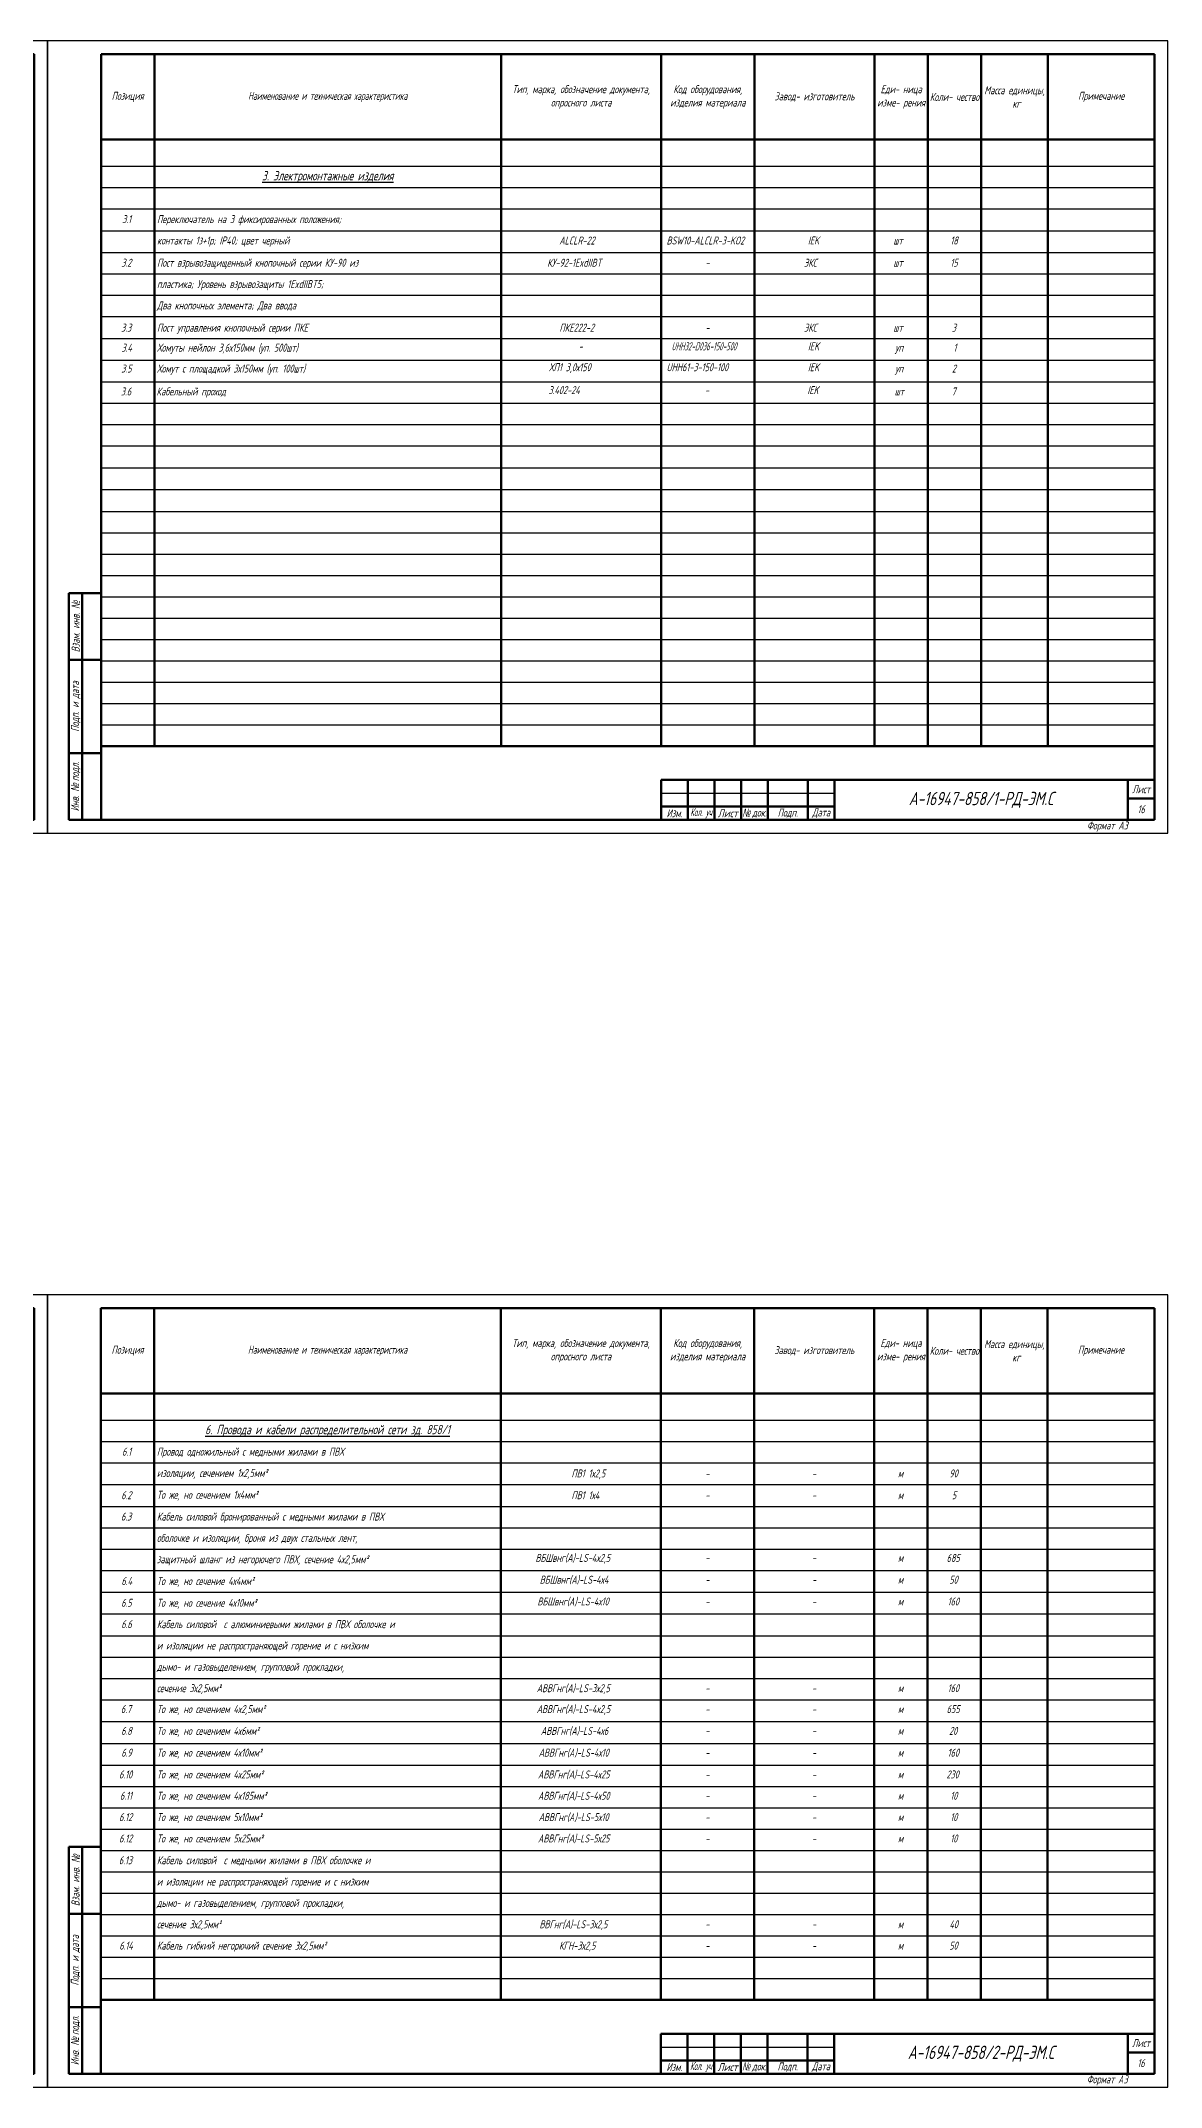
# Model space of a CAD drawing. Header units: millimetres. Extents: x -10490 to 5162, y -5053 to 76.
# Drawn here: x 3479 to 3899, y -814 to -47 of the extents above; entities that cross this region are included whole.
import ezdxf

# ---------------------------------------------------------------- set-up
doc = ezdxf.new("R2010")
doc.units = ezdxf.units.MM
for name, color, linetype, lineweight in [('Рамка толстая', 7, 'Continuous', 60), ('Рамка тонкая', 5, 'Continuous', 25), ('Спецификация', 9, 'Continuous', 25), ('Текст', 2, 'Continuous', 25), ('Штампы', 252, 'Continuous', 25)]:
    doc.layers.add(name, color=color, linetype=linetype, lineweight=lineweight)
doc.styles.add('SIMPLEX', font='simplex.shx', dxfattribs={"width": 0.7, "oblique": 15})

# ---------------------------------------------------------------- blocks, each defined once
blk = doc.blocks.new('A$C64336E77')
at = {"layer": 'Рамка толстая'}
for p, q in [((20, 5), (20, 292)), ((20, 292), (415, 292)), ((415, 292), (415, 5)), ((20, 5), (415, 5))]:
    blk.add_line(p, q, dxfattribs=at)
at = {"layer": 'Рамка тонкая'}
for p, q in [((0, 297), (0, 0)), ((420, 297), (0, 297)), ((420, 0), (420, 297)), ((0, 0), (420, 0))]:
    blk.add_line(p, q, dxfattribs=at)

msp = doc.modelspace()

# ---------------------------------------------------------------- linework, layer by layer
at = {"layer": 'Спецификация', "lineweight": 60}
for p, q in [((3501.95639, -52.14683), (3896.95639, -52.14683)), ((3521.95639, -52.14683), (3521.95639, -311.48017)), ((3651.95639, -52.14683), (3651.95639, -311.48017)), ((3711.95639, -52.14683), (3711.95639, -311.48017)), ((3746.95639, -52.14683), (3746.95639, -311.48017)), ((3791.95639, -52.14683), (3791.95639, -311.48017)), ((3811.95639, -52.14683), (3811.95639, -311.48017)), ((3831.95639, -52.14683), (3831.95639, -311.48017)), ((3856.95639, -52.14683), (3856.95639, -311.48017)), ((3896.95639, -52.14683), (3896.95639, -311.48017)), ((3501.95639, -84.14683), (3896.95639, -84.14683)), ((3501.95639, -311.48017), (3896.95639, -311.48017)), ((3501.89606, -522.14684), (3896.89606, -522.14684)), ((3501.89606, -522.14684), (3501.89606, -781.48017)), ((3521.89606, -522.14684), (3521.89606, -781.48017)), ((3651.89606, -522.14684), (3651.89606, -781.48017)), ((3711.89606, -522.14684), (3711.89606, -781.48017)), ((3746.89606, -522.14684), (3746.89606, -781.48017)), ((3791.89606, -522.14684), (3791.89606, -781.48017)), ((3811.89606, -522.14684), (3811.89606, -781.48017)), ((3831.89606, -522.14684), (3831.89606, -781.48017)), ((3856.89606, -522.14684), (3856.89606, -781.48017)), ((3896.89606, -522.14684), (3896.89606, -781.48017)), ((3501.89606, -554.14684), (3896.89606, -554.14684)), ((3501.89606, -781.48017), (3896.89606, -781.48017))]:
    msp.add_line(p, q, dxfattribs=at)
at = {"layer": 'Спецификация', "color": 5}
for p, q in [((3501.95639, -94.14683), (3896.95639, -94.14683)), ((3501.95639, -102.14683), (3896.95639, -102.14683)), ((3501.95639, -110.14683), (3896.95639, -110.14683)), ((3501.95639, -118.3135), (3896.95639, -118.3135)), ((3501.95639, -126.48017), (3896.95639, -126.48017)), ((3501.95639, -134.48017), (3896.95639, -134.48017)), ((3501.95639, -142.48017), (3896.95639, -142.48017)), ((3501.95639, -150.48017), (3896.95639, -150.48017)), ((3501.95639, -158.64683), (3896.95639, -158.64683)), ((3501.95639, -166.8135), (3896.95639, -166.8135)), ((3501.95639, -174.98017), (3896.95639, -174.98017)), ((3501.95639, -182.98017), (3896.95639, -182.98017)), ((3501.95639, -190.98017), (3896.95639, -190.98017)), ((3501.95639, -198.98017), (3896.95639, -198.98017)), ((3501.95639, -207.14683), (3896.95639, -207.14683)), ((3501.95639, -215.3135), (3896.95639, -215.3135)), ((3501.95639, -223.48017), (3896.95639, -223.48017)), ((3501.95639, -231.48017), (3896.95639, -231.48017)), ((3501.95639, -239.48017), (3896.95639, -239.48017)), ((3501.95639, -247.48017), (3896.95639, -247.48017)), ((3501.95639, -255.48017), (3896.95639, -255.48017)), ((3501.95639, -263.48017), (3896.95639, -263.48017)), ((3501.95639, -271.48017), (3896.95639, -271.48017)), ((3501.95639, -279.48017), (3896.95639, -279.48017)), ((3501.95639, -287.48017), (3896.95639, -287.48017)), ((3501.95639, -295.48017), (3896.95639, -295.48017)), ((3501.95639, -303.48017), (3896.95639, -303.48017)), ((3501.89606, -564.14684), (3896.89606, -564.14684)), ((3501.89606, -572.14684), (3896.89606, -572.14684)), ((3501.89606, -580.14684), (3896.89606, -580.14684)), ((3501.89606, -588.31351), (3896.89606, -588.31351)), ((3501.89606, -596.48017), (3896.89606, -596.48017)), ((3501.89606, -604.48017), (3896.89606, -604.48017)), ((3501.89606, -612.48017), (3896.89606, -612.48017)), ((3501.89606, -620.48017), (3896.89606, -620.48017)), ((3501.89606, -628.64684), (3896.89606, -628.64684)), ((3501.89606, -636.81351), (3896.89606, -636.81351)), ((3501.89606, -644.98017), (3896.89606, -644.98017)), ((3501.89606, -652.98017), (3896.89606, -652.98017)), ((3501.89606, -660.98017), (3896.89606, -660.98017)), ((3501.89606, -668.98017), (3896.89606, -668.98017)), ((3501.89606, -677.14684), (3896.89606, -677.14684)), ((3501.89606, -685.31351), (3896.89606, -685.31351)), ((3501.89606, -693.48017), (3896.89606, -693.48017)), ((3501.89606, -701.48017), (3896.89606, -701.48017)), ((3501.89606, -709.48017), (3896.89606, -709.48017)), ((3501.89606, -717.48017), (3896.89606, -717.48017)), ((3501.89606, -725.48017), (3896.89606, -725.48017)), ((3501.89606, -733.48017), (3896.89606, -733.48017)), ((3501.89606, -741.48017), (3896.89606, -741.48017)), ((3501.89606, -749.48017), (3896.89606, -749.48017)), ((3501.89606, -757.48017), (3896.89606, -757.48017)), ((3501.89606, -765.48017), (3896.89606, -765.48017)), ((3501.89606, -773.48017), (3896.89606, -773.48017))]:
    msp.add_line(p, q, dxfattribs=at)
at = {"layer": 'Штампы', "lineweight": 60}
for p, q in [((3489.95639, -339.14683), (3489.95639, -254.14683)), ((3489.95639, -254.14683), (3501.95639, -254.14683)), ((3494.95639, -339.14683), (3494.95639, -254.14683)), ((3489.95639, -279.14683), (3501.95639, -279.14683)), ((3489.95639, -314.14683), (3501.95639, -314.14683)), ((3711.95639, -324.14683), (3896.95639, -324.14683)), ((3711.95639, -324.14683), (3711.95639, -339.14683)), ((3721.95639, -324.14683), (3721.95639, -339.14683)), ((3731.95639, -324.14683), (3731.95639, -339.14683)), ((3741.95639, -324.14683), (3741.95639, -339.14683)), ((3751.95639, -324.14683), (3751.95639, -339.14683)), ((3766.95639, -324.14683), (3766.95639, -339.14683)), ((3776.95639, -324.14683), (3776.95639, -339.14683)), ((3886.95639, -324.14683), (3886.95639, -339.14683)), ((3896.95639, -324.14683), (3896.95639, -339.14683)), ((3711.95639, -334.14683), (3776.95639, -334.14683)), ((3886.95639, -331.14683), (3896.95639, -331.14683)), ((3489.95639, -339.14683), (3501.95639, -339.14683)), ((3711.95639, -339.14683), (3896.95639, -339.14683)), ((3489.89606, -809.14684), (3489.89606, -724.14684)), ((3489.89606, -724.14684), (3501.89606, -724.14684)), ((3494.89606, -809.14684), (3494.89606, -724.14684)), ((3501.89606, -809.14684), (3501.89606, -724.14684)), ((3489.89606, -749.14684), (3501.89606, -749.14684)), ((3489.89606, -784.14684), (3501.89606, -784.14684)), ((3711.89606, -794.14684), (3896.89606, -794.14684)), ((3711.89606, -794.14684), (3711.89606, -809.14684)), ((3721.89606, -794.14684), (3721.89606, -809.14684)), ((3731.89606, -794.14684), (3731.89606, -809.14684)), ((3741.89606, -794.14684), (3741.89606, -809.14684)), ((3751.89606, -794.14684), (3751.89606, -809.14684)), ((3766.89606, -794.14684), (3766.89606, -809.14684)), ((3776.89606, -794.14684), (3776.89606, -809.14684)), ((3886.89606, -794.14684), (3886.89606, -809.14684)), ((3896.89606, -794.14684), (3896.89606, -809.14684)), ((3711.89606, -804.14684), (3776.89606, -804.14684)), ((3886.89606, -801.14684), (3896.89606, -801.14684)), ((3489.89606, -809.14684), (3501.89606, -809.14684)), ((3711.89606, -809.14684), (3896.89606, -809.14684))]:
    msp.add_line(p, q, dxfattribs=at)
at = {"layer": 'Штампы', "color": 5, "lineweight": 25}
for p, q in [((3711.95639, -329.14683), (3776.95639, -329.14683)), ((3711.89606, -799.14684), (3776.89606, -799.14684))]:
    msp.add_line(p, q, dxfattribs=at)
at = {"layer": 'Штампы', "color": 8, "lineweight": 0}
for p, q in [((3711.95639, -344.14683), (3896.95639, -344.14683)), ((3711.89606, -814.14684), (3896.89606, -814.14684))]:
    msp.add_line(p, q, dxfattribs=at)

# ---------------------------------------------------------------- block references
for p in [(3061.9564, -344.14683), (3481.9564, -344.14683), (3061.89608, -814.14683), (3481.89608, -814.14683)]:
    msp.add_blockref('A$C64336E77', p)

# ---------------------------------------------------------------- texts
at = {"layer": 'Спецификация', "color": 2, "attachment_point": 5, "style": 'SIMPLEX'}
for s, insert, char_height, width in [('{\\C2;Позиция}', (3511.95639, -68.14683), 3, 20), ('{\\Fgost|c204;\\Q15;\\C2;Наименование и техническая характеристика}', (3586.95639, -68.14683), 3, 130), ('{\\C2;Тип, марка, обозначение документа, опросного листа}', (3681.95639, -68.14683), 3, 60), ('{\\C2;Код оборудования, изделия материала}', (3729.45639, -68.14683), 3, 35), ('{\\C2;Завод- изготовитель}', (3769.45639, -68.14683), 3, 45), ('{\\C2;Еди- ница изме- рения}', (3801.95639, -68.14683), 3, 20), ('{\\C2;Коли- чество}', (3821.95639, -68.14683), 3, 20), ('{\\C2;Масса единицы,  кг}', (3844.45639, -68.14683), 3, 25), ('{\\C2;Примечание}', (3876.95639, -68.14683), 3, 40), ('{\\L3. Электромонтажные изделия}', (3586.95639, -98.14683), 3.5, 126), ('{\\C2;Позиция}', (3511.89606, -538.14684), 3, 20), ('{\\Fgost|c204;\\Q15;\\C2;Наименование и техническая характеристика}', (3586.89606, -538.14684), 3, 130), ('{\\C2;Тип, марка, обозначение документа, опросного листа}', (3681.89606, -538.14684), 3, 60), ('{\\C2;Код оборудования, изделия материала}', (3729.39606, -538.14684), 3, 35), ('{\\C2;Завод- изготовитель}', (3769.39606, -538.14684), 3, 45), ('{\\C2;Еди- ница изме- рения}', (3801.89606, -538.14684), 3, 20), ('{\\C2;Коли- чество}', (3821.89606, -538.14684), 3, 20), ('{\\C2;Масса единицы,  кг}', (3844.39606, -538.14684), 3, 25), ('{\\C2;Примечание}', (3876.89606, -538.14684), 3, 40), ('{\\L6. Провода и кабели распределительной сети зд. 858/1}', (3586.89606, -568.14684), 3.5, 126)]:
    msp.add_mtext(s, dxfattribs=dict(at, insert=insert, char_height=char_height, width=width))
at = {"layer": 'Текст', "char_height": 3, "attachment_point": 1, "style": 'SIMPLEX'}
for s, width, heights, insert in [('\\pi7.9246;3.1', 20, [0], (3501.95639, -112.45809)), ('{\\Q15;Переключатель на 3 фиксированных положения;}', 129, [0], (3522.95639, -112.45809)), ('контакты 1з+1р; IP40; цвет черный', 129, [0], (3522.95639, -120.45809)), ('\\pi21.825;ALCLR-22', 60, [0], (3651.95639, -120.45809)), ('\\pi2.0461;{\\W0.6;BSW10-ALCLR-3-KO2}', 35, [0], (3711.95639, -120.45809)), ('\\pi20.048;IEK', 45, [0], (3746.95639, -120.45809)), ('\\pi7.0965;шт', 20, [0], (3791.95639, -120.45809)), ('\\pi8.4555;18', 20, [0], (3811.95639, -120.45809)), ('\\pi7.6012;3.2', 20, [0], (3501.95639, -128.79142)), ('Пост взрывозащищенный кнопочный серии КУ-90 из', 129, [0], (3522.95639, -128.79142)), ('\\pi17.298;КУ-92-1ExdIIBT', 60, [0], (3651.95639, -128.79142)), ('\\pi18.569;ЭКС', 45, [0], (3746.95639, -128.79142)), ('\\pi7.0965;шт', 20, [0], (3791.95639, -128.79142)), ('\\pi8.4481;15', 20, [0], (3811.95639, -128.79142)), ('пластика; Уровень взрывозащиты 1ExdIIBT5;', 129, [0], (3522.95639, -136.79142)), ('\\pi16.6;-', 35, [0], (3711.95639, -128.79142)), ('Два кнопочных элемента; Два ввода ', 129, [0], (3522.95639, -144.79142)), ('\\pi7.5246;3.3', 20, [0], (3501.95639, -153.12476)), ('Пост управления кнопочный серии ПКЕ', 129, [0], (3522.95639, -153.12476)), ('\\pi21.875;ПКЕ222-2', 60, [0], (3651.95639, -153.12476)), ('\\pi18.569;ЭКС', 45, [0], (3746.95639, -153.12476)), ('\\pi9.0246;3', 20, [0], (3811.95639, -153.12476)), ('\\pi7.6746;3.4', 20, [0], (3501.95639, -160.62476)), ('Хомуты нейлон 3,6х150мм (уп. 500шт)', 129, [0], (3522.95639, -160.62476)), ('\\pi3.9106;{\\W0.5;UHH32-D036-150-500}', 35, [0], (3711.95639, -160.12476)), ('\\pi16.6;-', 35, [0], (3711.95639, -153.12476)), ('\\pi20.048;IEK', 45, [0], (3746.95639, -160.12476)), ('\\pi7.0965;шт', 20, [0], (3791.95639, -153.12476)), ('\\pi9.5981;1', 20, [0], (3811.95639, -160.62476)), ('\\pi7.5746;3.5', 20, [0], (3501.95639, -168.45809)), ('Хомут с площадкой 3х150мм (уп. 100шт)', 129, [0], (3522.95639, -168.45809)), ('\\pi17.963;ХП1 3,0х150', 60, [6.62229], (3651.95639, -167.95809)), ('\\pi29.1;-', 60, [6.62229], (3651.95639, -160.12476)), ('\\pi2.0321;UHH61-3-150-100', 35, [0], (3711.95639, -167.95809)), ('\\pi20.048;IEK', 45, [0], (3746.95639, -167.95809)), ('\\pi7.7419;уп', 20, [0], (3791.95639, -160.62476)), ('\\pi9.0246;2', 20, [0], (3811.95639, -168.45809)), ('\\pi7.7419;уп', 20, [0], (3791.95639, -168.45809)), ('\\pi7.6321;3.6', 20, [0], (3501.76087, -177.04426)), ('Кабельный проход', 129, [0], (3522.76087, -177.04426)), ('\\pi17.963;3.402-24', 60, [6.62229], (3651.76087, -176.54426)), ('\\pi16.6;-', 35, [0], (3711.76087, -176.54426)), ('\\pi20.048;IEK', 45, [0], (3746.76087, -176.54426)), ('\\pi7.7418;шт', 20, [0], (3791.76087, -177.04426)), ('\\pi9.0981;7', 20, [0], (3811.76087, -177.04426)), ('\\pi7.9555;6.1', 20, [0], (3501.89606, -574.4581)), ('Провод одножильный с медными жилами в ПВХ', 129, [0], (3522.89606, -574.4581)), ('изоляции, сечением 1х2,5мм²', 129, [0], (3522.89606, -582.4581)), ('\\pi26.428;ПВ1 1х2,5', 60, [0], (3651.89606, -582.62476)), ('\\pi8.1321;90', 20, [3.5], (3811.89606, -582.62476)), ('\\pi16.6;-', 35, [0], (3711.89606, -582.62476)), ('\\pi21.6;-', 45, [0], (3746.89606, -582.62476)), ('\\pi8.8437;м', 20, [3.5], (3791.89606, -582.62476)), ('\\pi7.6321;6.2', 20, [0], (3501.89606, -590.79143)), ('То же, но сечением 1х4мм²', 129, [0], (3522.89606, -590.62476)), ('\\pi26.428;ПВ1 1х4', 60, [0], (3651.89606, -590.79143)), ('\\pi16.6;-', 35, [0], (3711.89606, -590.79143)), ('\\pi21.6;-', 45, [0], (3746.89606, -590.79143)), ('\\pi8.8437;м', 20, [3.5], (3791.89606, -590.79143)), ('\\pi9.0746;5', 20, [3.5], (3811.89606, -590.79143)), ('\\pi7.5555;6.3', 20, [0], (3501.89606, -598.79143)), ('Кабель силовой бронированный с медными жилами в ПВХ  ', 129, [0], (3522.89606, -598.79143)), ('оболочке и изоляции, броня из двух стальных лент, ', 129, [0], (3522.89606, -606.79143)), ('защитный шланг из негорючего ПВХ, сечение 4х2,5мм²', 129, [0], (3522.89606, -614.79143)), ('\\pi12.948;ВБШвнг(А)-LS-4х2,5', 60, [0], (3651.89606, -614.29143)), ('\\pi16.6;-', 35, [0], (3711.89606, -614.29143)), ('\\pi21.6;-', 45, [0], (3746.89606, -614.29143)), ('\\pi8.8437;м', 20, [3.5], (3791.89606, -614.29143)), ('\\pi7.1055;685', 20, [3.5], (3811.89606, -614.29143)), ('\\pi7.7055;6.4', 20, [0], (3501.89606, -622.9581)), ('То же, но сечение 4х4мм²', 129, [0], (3522.89606, -622.9581)), ('\\pi14.548;ВБШвнг(А)-LS-4х4', 60, [0], (3651.89606, -622.4581)), ('\\pi16.6;-', 35, [0], (3711.89606, -622.4581)), ('\\pi21.6;-', 45, [0], (3746.89606, -622.4581)), ('\\pi8.8437;м', 20, [3.5], (3791.89606, -622.4581)), ('\\pi8.1012;50', 20, [3.5], (3811.89606, -622.4581)), ('\\pi7.6055;6.5', 20, [0], (3501.89606, -631.12476)), ('То же, но сечение 4х10мм²', 129, [0], (3522.89606, -631.12476)), ('\\pi13.675;ВБШвнг(А)-LS-4х10', 60, [0], (3651.89606, -630.62476)), ('\\pi16.6;-', 35, [0], (3711.89606, -630.62476)), ('\\pi21.6;-', 45, [0], (3746.89606, -630.62476)), ('\\pi8.8437;м', 20, [3.5], (3791.89606, -630.62476)), ('\\pi7.4746;160', 20, [3.5], (3811.89606, -630.62476)), ('\\pi7.6629;6.6', 20, [0], (3501.89606, -639.12476)), ('Кабель силовой  с алюминиевыми жилами в ПВХ оболочке и ', 129, [0], (3522.89606, -639.12476)), ('и изоляции не распространяющей горение и с низким ', 129, [0], (3522.89606, -647.12476)), ('дымо- и газовыделением, групповой прокладки,', 129, [0], (3522.89606, -655.12476)), ('сечение 3х2,5мм²', 129, [0], (3522.89606, -663.12476)), ('\\pi13.398;АВВГнг(А)-LS-3х2,5', 60, [0], (3651.89606, -663.12476)), ('\\pi16.6;-', 35, [0], (3711.89606, -663.12476)), ('\\pi21.6;-', 45, [0], (3746.89606, -663.12476)), ('\\pi8.8437;м', 20, [3.5], (3791.89606, -663.12476)), ('\\pi7.4746;160', 20, [3.5], (3811.89606, -663.12476)), ('\\pi7.5055;6.7', 20, [0], (3501.89606, -670.9581)), ('То же, но сечением 4х2,5мм²', 129, [0], (3522.89606, -670.9581)), ('\\pi13.398;АВВГнг(А)-LS-4х2,5', 60, [0], (3651.89606, -670.9581)), ('\\pi16.6;-', 35, [0], (3711.89606, -670.9581)), ('\\pi21.6;-', 45, [0], (3746.89606, -670.9581)), ('\\pi8.8437;м', 20, [3.5], (3791.89606, -670.9581)), ('\\pi7.1055;655', 20, [3.5], (3811.89606, -670.9581)), ('\\pi7.6129;6.8', 20, [0], (3501.89606, -679.12476)), ('То же, но сечением 4х6мм²', 129, [0], (3522.89606, -679.12476)), ('\\pi14.955;АВВГнг(А)-LS-4х6', 60, [0], (3651.89606, -679.12476)), ('\\pi16.6;-', 35, [0], (3711.89606, -679.12476)), ('\\pi21.6;-', 45, [0], (3746.89606, -679.12476)), ('\\pi8.8437;м', 20, [3.5], (3791.89606, -679.12476)), ('\\pi8.0246;20', 20, [3.5], (3811.89606, -679.12476)), ('\\pi7.6629;6.9', 20, [0], (3501.89606, -687.29143)), ('То же, но сечением 4х10мм²', 129, [0], (3522.89606, -687.29143)), ('\\pi14.125;АВВГнг(А)-LS-4х10', 60, [0], (3651.89606, -687.29143)), ('\\pi16.6;-', 35, [0], (3711.89606, -687.29143)), ('\\pi21.6;-', 45, [0], (3746.89606, -687.29143)), ('\\pi8.8437;м', 20, [3.5], (3791.89606, -687.29143)), ('\\pi7.4746;160', 20, [3.5], (3811.89606, -687.29143)), ('\\pi6.8321;6.10', 20, [0], (3501.89606, -695.4581)), ('То же, но сечением 4х25мм²', 129, [0], (3522.89606, -695.4581)), ('\\pi13.898;АВВГнг(А)-LS-4х25', 60, [0], (3651.89606, -695.4581)), ('\\pi16.6;-', 35, [0], (3711.89606, -695.4581)), ('\\pi21.6;-', 45, [0], (3746.89606, -695.4581)), ('\\pi8.8437;м', 20, [3.5], (3791.89606, -695.4581)), ('\\pi7.0246;230', 20, [3.5], (3811.89606, -695.4581)), ('\\pi7.1555;6.11', 20, [0], (3501.89606, -703.4581)), ('То же, но сечением 4х185мм²', 129, [0], (3522.89606, -703.4581)), ('\\pi13.925;АВВГнг(А)-LS-4х50', 60, [0], (3651.89606, -703.4581)), ('\\pi16.6;-', 35, [0], (3711.89606, -703.4581)), ('\\pi21.6;-', 45, [0], (3746.89606, -703.4581)), ('\\pi8.8437;м', 20, [3.5], (3791.89606, -703.4581)), ('\\pi8.4746;10', 20, [3.5], (3811.89606, -703.4581)), ('\\pi6.8321;6.12', 20, [0], (3501.89606, -711.4581)), ('То же, но сечением 5х10мм²', 129, [0], (3522.89606, -711.4581)), ('\\pi14.125;АВВГнг(А)-LS-5х10', 60, [0], (3651.89606, -711.4581)), ('\\pi16.6;-', 35, [0], (3711.89606, -711.4581)), ('\\pi21.6;-', 45, [0], (3746.89606, -711.4581)), ('\\pi8.8437;м', 20, [3.5], (3791.89606, -711.4581)), ('\\pi8.4746;10', 20, [3.5], (3811.89606, -711.4581)), ('\\pi6.8321;6.12', 20, [0], (3501.89606, -719.4581)), ('То же, но сечением 5х25мм²', 129, [0], (3522.89606, -719.4581)), ('\\pi13.898;АВВГнг(А)-LS-5х25', 60, [0], (3651.89606, -719.4581)), ('\\pi8.8437;м', 20, [3.5], (3791.89606, -719.4581)), ('\\pi8.4746;10', 20, [3.5], (3811.89606, -719.4581)), ('\\pi6.7555;6.13', 20, [0], (3501.89606, -727.62476)), ('Кабель силовой  с медными жилами в ПВХ оболочке и ', 129, [0], (3522.89606, -727.62476)), ('\\pi16.6;-', 35, [0], (3711.89606, -719.4581)), ('\\pi21.6;-', 45, [0], (3746.89606, -719.4581)), ('и изоляции не распространяющей горение и с низким ', 129, [0], (3522.89606, -735.62476)), ('дымо- и газовыделением, групповой прокладки,', 129, [0], (3522.89606, -743.62476)), ('сечение 3х2,5мм²', 129, [0], (3522.89606, -751.62476)), ('\\pi14.448;ВВГнг(А)-LS-3х2,5', 60, [0], (3651.89606, -751.62476)), ('\\pi8.1586;40', 20, [3.5], (3811.89606, -751.62476)), ('\\pi16.6;-', 35, [0], (3711.89606, -751.62476)), ('\\pi21.6;-', 45, [0], (3746.89606, -751.62476)), ('\\pi8.8437;м', 20, [3.5], (3791.89606, -751.62476)), ('\\pi6.9055;6.14', 20, [0], (3501.89606, -759.62476)), ('Кабель гибкий негорючий сечение 3х2,5мм²', 129, [0], (3522.89606, -759.62476)), ('\\pi21.798;КГН-3х2,5', 60, [0], (3651.89606, -759.62476)), ('\\pi16.6;-', 35, [0], (3711.89606, -759.62476)), ('\\pi21.6;-', 45, [0], (3746.89606, -759.62476)), ('\\pi8.8437;м', 20, [3.5], (3791.89606, -759.62476)), ('\\pi8.1012;50', 20, [3.5], (3811.89606, -759.62476))]:
    msp.add_mtext_dynamic_manual_height_columns(s, width=width, gutter_width=12.5, heights=heights, dxfattribs=dict(at, insert=insert))
at = {"layer": 'Штампы', "color": 2, "char_height": 3, "attachment_point": 5, "rotation": 90, "style": 'SIMPLEX'}
for s, insert, width in [('Взам. инв. {\\fArial|b0|i0|c204|p34;№}', (3492.45639, -266.64683), 25), ('Подп. и дата', (3492.45639, -296.64683), 35), ('Инв. {\\fArial|b0|i0|c204|p34;№ }подл.', (3492.45639, -326.64683), 25), ('Взам. инв. {\\fArial|b0|i0|c204|p34;№}', (3492.39606, -736.64684), 25), ('Подп. и дата', (3492.39606, -766.64684), 35), ('Инв. {\\fArial|b0|i0|c204|p34;№ }подл.', (3492.39606, -796.64684), 25)]:
    msp.add_mtext(s, dxfattribs=dict(at, insert=insert, width=width))
at = {"layer": 'Штампы', "color": 2, "style": 'SIMPLEX'}
for s, insert, char_height, width, attachment_point in [('А-16947-858/1-РД-ЭМ.С', (3831.95639, -331.64683), 5, 110, 5), ('{\\W0.7;Лист}', (3891.95639, -327.64683), 3, 10, 5), ('Изм.', (3716.95639, -336.64683), 3, 10, 5), ('{\\W0.5;Кол. уч}', (3726.95639, -336.64683), 3, 10, 5), ('{\\W0.8;Лист}', (3736.95639, -336.64683), 3, 10, 5), ('{\\fArial|b0|i0|c204|p34;\\W0.6;№ \\Fsimplex|c204;док.}', (3746.95639, -336.64683), 3, 10, 5), ('Подп.', (3759.45639, -336.64683), 3, 15, 5), ('{\\W0.7;Дата}', (3771.95639, -336.64683), 3, 10, 5), ('16', (3891.95639, -335.14683), 3, 10, 5), ('Формат А3', (3886.95639, -341.64683), 3, 165, 6), ('{\\W0.7;Лист}', (3891.89606, -797.64684), 3, 10, 5), ('Изм.', (3716.89606, -806.64684), 3, 10, 5), ('{\\W0.5;Кол. уч}', (3726.89606, -806.64684), 3, 10, 5), ('{\\W0.8;Лист}', (3736.89606, -806.64684), 3, 10, 5), ('{\\fArial|b0|i0|c204|p34;\\W0.6;№ \\Fsimplex|c204;док.}', (3746.89606, -806.64684), 3, 10, 5), ('Подп.', (3759.39606, -806.64684), 3, 15, 5), ('{\\W0.7;Дата}', (3771.89606, -806.64684), 3, 10, 5), ('А-16947-858/2-РД-ЭМ.С', (3831.89606, -801.64684), 5, 110, 5), ('16', (3891.89606, -805.14684), 3, 10, 5), ('Формат А3', (3886.89606, -811.64684), 3, 165, 6)]:
    msp.add_mtext(s, dxfattribs=dict(at, insert=insert, char_height=char_height, width=width, attachment_point=attachment_point))

doc.saveas('drawing.dxf')
